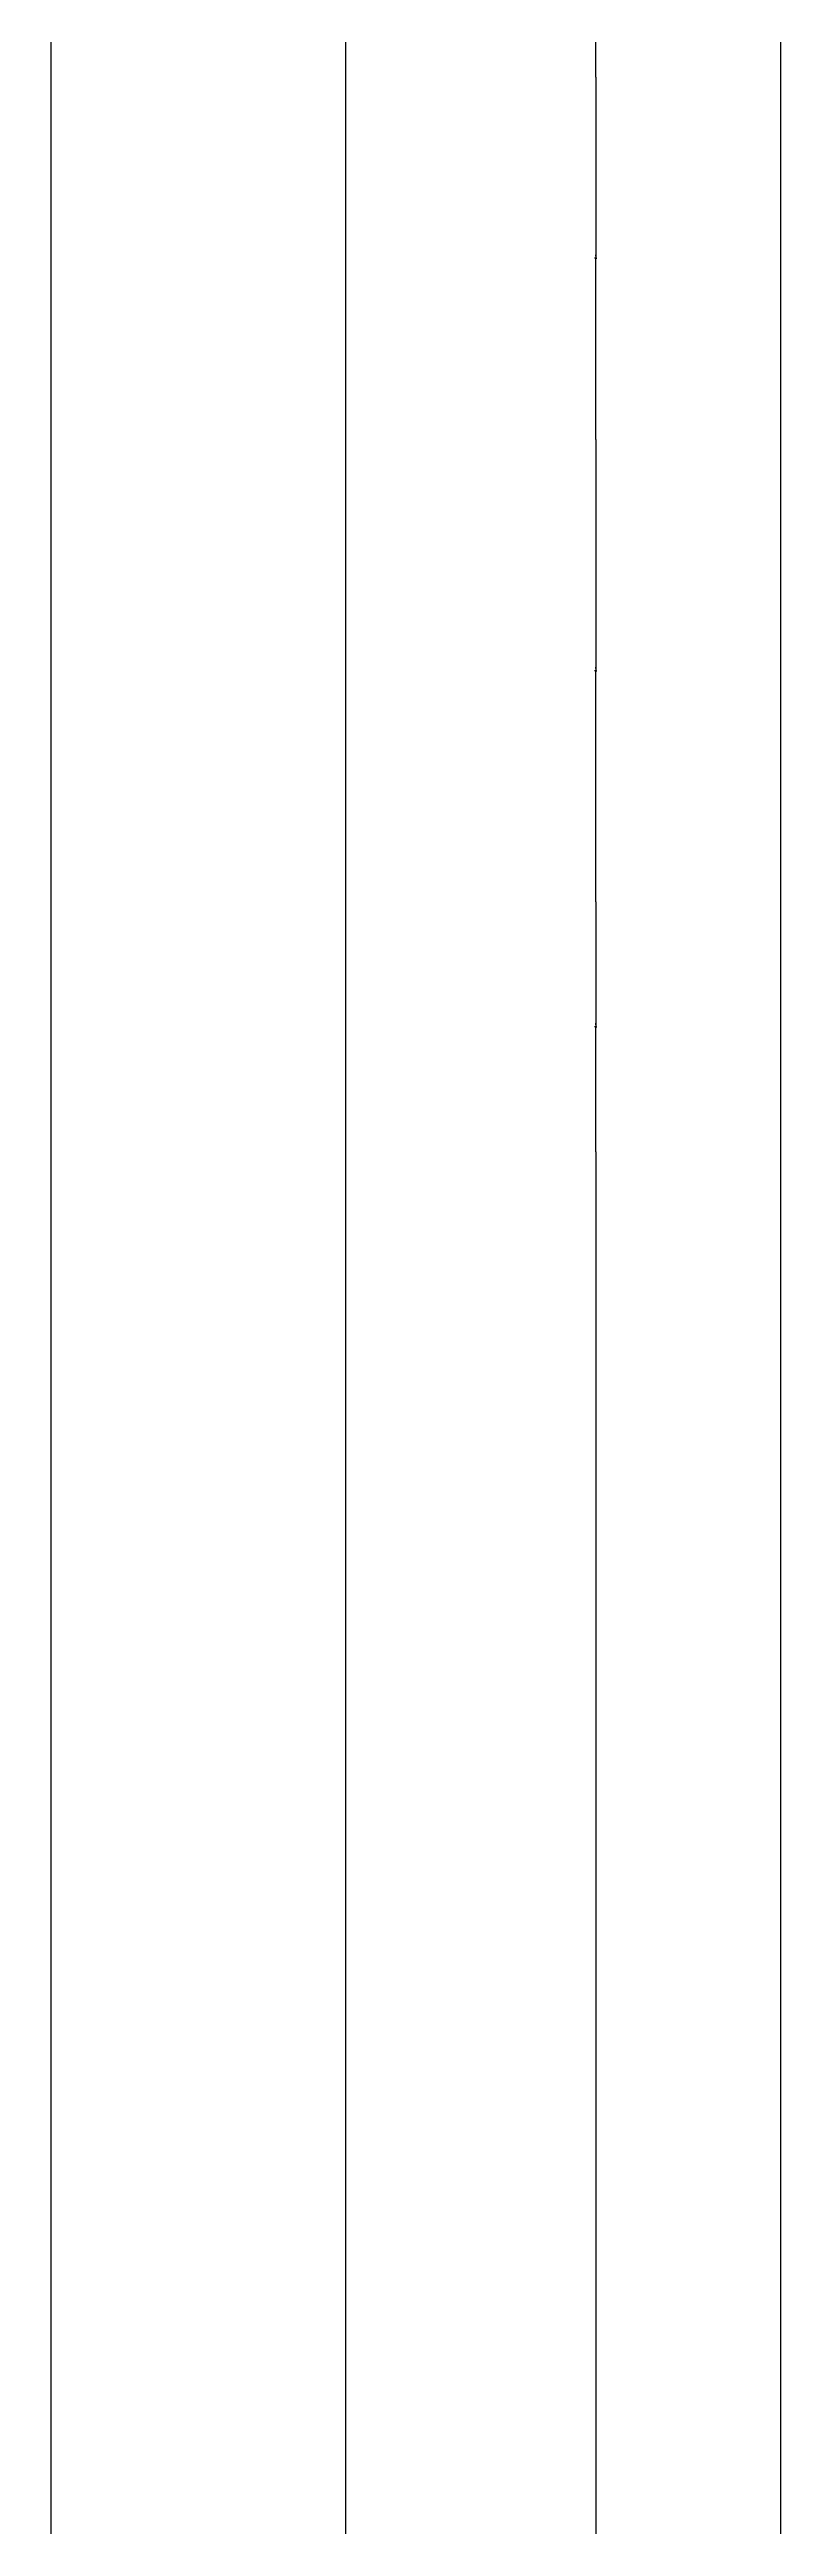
# Model space of a CAD drawing. Header units: metres. Extents: x 196 to 5438, y 102 to 7180.
# Drawn here: x 196 to 489, y 4610 to 5601 of the extents above; entities that cross this region are included whole.
import ezdxf

# ---------------------------------------------------------------- set-up
doc = ezdxf.new("R2010")
doc.units = ezdxf.units.M
doc.layers.add('4', color=4, linetype='Continuous')
doc.layers.add('DIM', color=3, linetype='Continuous')
doc.dimstyles.get("Standard").update_dxf_attribs({"dimtxt": 2.5, "dimasz": 2.5, "dimexe": 1.25, "dimexo": 0.625, "dimtad": 1, "dimcen": 2.5, "dimazin": 3, "dimtfac": 1, "dimtmove": 0, "dimatfit": 3})

# ---------------------------------------------------------------- blocks, each defined once
blk = doc.blocks.new('*D7')
for p, q in [((414.77, 5160.05), (414.77, 4480.05)), ((414.52, 4480.05), (414.27, 4480.05)), ((414.77, 3800.05), (414.77, 4480.05)), ((414.77, 4480.05), (414.77, 4480.05)), ((415.02, 4480.05), (415.27, 4480.05))]:
    blk.add_line(p, q)
at = {"layer": 'Defpoints'}
for p in [(414.77, 5160.05), (414.77, 4480.05), (414.77, 3800.05)]:
    blk.add_point(p, dxfattribs=at)
at = {"layer": 'DIM', "insert": (414.77, 4481.175), "char_height": 1, "attachment_point": 5}
blk.add_mtext('0', dxfattribs=at)
blk = doc.blocks.new('*D8')
for p, q in [((314.62, 5686.05), (314.62, 4323.05)), ((314.37, 4323.05), (314.12, 4323.05)), ((314.62, 2960.05), (314.62, 4323.05)), ((314.62, 4323.05), (314.62, 4323.05)), ((314.87, 4323.05), (315.12, 4323.05))]:
    blk.add_line(p, q)
at = {"layer": 'Defpoints'}
for p in [(314.62, 5686.05), (314.62, 4323.05), (314.62, 2960.05)]:
    blk.add_point(p, dxfattribs=at)
at = {"layer": 'DIM', "insert": (314.62, 4324.175), "char_height": 1, "attachment_point": 5}
blk.add_mtext('0', dxfattribs=at)
blk = doc.blocks.new('*D9')
for p, q in [((196.53, 6160.05), (196.53, 4560.05)), ((196.28, 4560.05), (196.03, 4560.05)), ((196.53, 2960.05), (196.53, 4560.05)), ((196.53, 4560.05), (196.53, 4560.05)), ((196.78, 4560.05), (197.03, 4560.05))]:
    blk.add_line(p, q)
at = {"layer": 'Defpoints'}
for p in [(196.53, 6160.05), (196.53, 4560.05), (196.53, 2960.05)]:
    blk.add_point(p, dxfattribs=at)
at = {"layer": 'DIM', "insert": (196.53, 4561.175), "char_height": 1, "attachment_point": 5}
blk.add_mtext('0', dxfattribs=at)
blk = doc.blocks.new('*D20')
for p, q in [((414.77, 5686.05), (414.77, 5638.05)), ((414.52, 5638.05), (414.27, 5638.05)), ((414.77, 5590.05), (414.77, 5638.05)), ((414.77, 5638.05), (414.77, 5638.05)), ((415.02, 5638.05), (415.27, 5638.05))]:
    blk.add_line(p, q)
at = {"layer": 'Defpoints'}
for p in [(414.77, 5686.05), (414.77, 5638.05), (414.77, 5590.05)]:
    blk.add_point(p, dxfattribs=at)
at = {"layer": 'DIM', "insert": (414.77, 5639.175), "char_height": 1, "attachment_point": 5}
blk.add_mtext('0', dxfattribs=at)
blk = doc.blocks.new('*D21')
for p, q in [((414.77, 5590.05), (414.77, 5517.55)), ((414.52, 5517.55), (414.27, 5517.55)), ((414.77, 5445.05), (414.77, 5517.55)), ((414.77, 5517.55), (414.77, 5517.55)), ((415.02, 5517.55), (415.27, 5517.55))]:
    blk.add_line(p, q)
at = {"layer": 'Defpoints'}
for p in [(414.77, 5590.05), (414.77, 5517.55), (414.77, 5445.05)]:
    blk.add_point(p, dxfattribs=at)
at = {"layer": 'DIM', "insert": (414.77, 5518.675), "char_height": 1, "attachment_point": 5}
blk.add_mtext('0', dxfattribs=at)
blk = doc.blocks.new('*D22')
for p, q in [((414.77, 5445.05), (414.77, 5352.55)), ((414.52, 5352.55), (414.27, 5352.55)), ((414.77, 5260.05), (414.77, 5352.55)), ((414.77, 5352.55), (414.77, 5352.55)), ((415.02, 5352.55), (415.27, 5352.55))]:
    blk.add_line(p, q)
at = {"layer": 'Defpoints'}
for p in [(414.77, 5445.05), (414.77, 5352.55), (414.77, 5260.05)]:
    blk.add_point(p, dxfattribs=at)
at = {"layer": 'DIM', "insert": (414.77, 5353.675), "char_height": 1, "attachment_point": 5}
blk.add_mtext('0', dxfattribs=at)
blk = doc.blocks.new('*D23')
for p, q in [((414.77, 5260.05), (414.77, 5210.05)), ((414.52, 5210.05), (414.27, 5210.05)), ((414.77, 5160.05), (414.77, 5210.05)), ((414.77, 5210.05), (414.77, 5210.05)), ((415.02, 5210.05), (415.27, 5210.05))]:
    blk.add_line(p, q)
at = {"layer": 'Defpoints'}
for p in [(414.77, 5260.05), (414.77, 5210.05), (414.77, 5160.05)]:
    blk.add_point(p, dxfattribs=at)
at = {"layer": 'DIM', "insert": (414.77, 5211.175), "char_height": 1, "attachment_point": 5}
blk.add_mtext('0', dxfattribs=at)

msp = doc.modelspace()

# ---------------------------------------------------------------- linework, layer by layer
at = {"layer": '4'}
msp.add_line((488.76, 5950.05), (488.76, 2960.05), dxfattribs=at)

# ---------------------------------------------------------------- dimensions: what is measured, and where the dimension line sits
at = {"layer": 'DIM'}
for base, p1, p2, picture, middle in [((196.53, 4560.05), (196.53, 6160.05), (196.53, 2960.05), '*D9', (196.53, 4561.175)), ((314.62, 4323.05), (314.62, 5686.05), (314.62, 2960.05), '*D8', (314.62, 4324.175)), ((414.77, 5638.05), (414.77, 5686.05), (414.77, 5590.05), '*D20', (414.77, 5639.175)), ((414.77, 5517.55), (414.77, 5590.05), (414.77, 5445.05), '*D21', (414.77, 5518.675)), ((414.77, 5352.55), (414.77, 5445.05), (414.77, 5260.05), '*D22', (414.77, 5353.675)), ((414.77, 5210.05), (414.77, 5260.05), (414.77, 5160.05), '*D23', (414.77, 5211.175)), ((414.77, 4480.05), (414.77, 5160.05), (414.77, 3800.05), '*D7', (414.77, 4481.175))]:
    dim = msp.add_linear_dim(base=base, p1=p1, p2=p2, dimstyle='Standard', dxfattribs=at)
    dim.commit()
    dim.dimension.update_dxf_attribs({"geometry": picture, "text_midpoint": middle})

doc.saveas('drawing.dxf')
